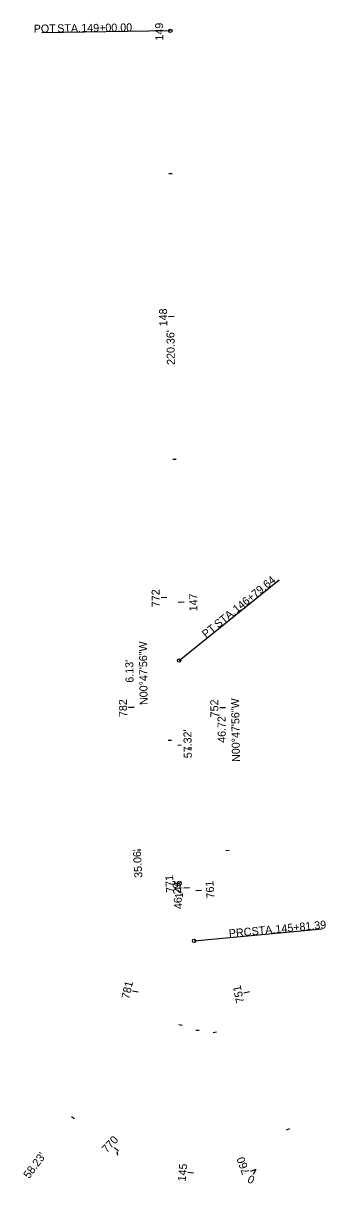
# Model space of a CAD drawing. Extents: x 151855 to 153774, y 326512 to 329812.
# Drawn here: x 152656.2 to 152762.1, y 329406.3 to 329812.5 of the extents above; entities that cross this region are included whole.
import ezdxf

# ---------------------------------------------------------------- set-up
doc = ezdxf.new("R2010")
doc.units = 0
for name, color, linetype in [('GE_P_Alignment_100_Bearings', 7, 'Continuous'), ('GE_P_Alignment_100_Cardinal_Points', 7, 'Continuous'), ('GE_P_Alignment_100_Distances', 7, 'Continuous'), ('GE_P_Alignment_100_Stations', 7, 'Continuous')]:
    doc.layers.add(name, color=color, linetype=linetype)

msp = doc.modelspace()

# ---------------------------------------------------------------- linework, layer by layer
at = {"layer": 'GE_P_Alignment_100_Cardinal_Points'}
for p, q in [((152707.72, 329809.79), (152662.72, 329809.16)), ((152710.79, 329589.45), (152745.78, 329617.75)), ((152716.03, 329491.36), (152760.83, 329495.53))]:
    msp.add_line(p, q, dxfattribs=at)
for centre in [(152707.72, 329809.79), (152710.79, 329589.45), (152716.03, 329491.36)]:
    msp.add_circle(centre, 0.6, dxfattribs=at)
at = {"layer": 'GE_P_Alignment_100_Stations'}
for p, q in [((152707.72, 329809.79), (152705.72, 329809.76)), ((152708.42, 329759.8), (152707.22, 329759.78)), ((152709.11, 329709.8), (152707.11, 329709.77)), ((152709.81, 329659.81), (152708.61, 329659.79)), ((152706.49, 329611.47), (152704.49, 329611.44)), ((152712.51, 329609.84), (152710.51, 329609.81)), ((152695.07, 329573.06), (152693.07, 329573.01)), ((152727.02, 329572.91), (152725.02, 329572.89)), ((152708.15, 329561.5), (152706.95, 329561.44)), ((152711.56, 329559.82), (152710.36, 329559.78)), ((152715.22, 329558.79), (152714.02, 329558.77)), ((152697.43, 329523.12), (152696.23, 329523.05)), ((152728.29, 329522.94), (152727.09, 329522.85)), ((152711.35, 329511.61), (152709.36, 329511.47)), ((152714.44, 329509.91), (152712.45, 329509.75)), ((152718.65, 329508.97), (152716.66, 329508.82)), ((152696.43, 329473.35), (152694.48, 329473.79)), ((152735.38, 329473.49), (152733.42, 329473.06)), ((152711.83, 329461.78), (152710.65, 329462.01)), ((152717.79, 329460.03), (152716.59, 329460.01)), ((152723.86, 329459.38), (152722.69, 329459.13)), ((152674.14, 329429.1), (152673.18, 329429.82)), ((152749.44, 329425.55), (152748.31, 329425.13)), ((152689.6, 329417.71), (152688.13, 329419.07)), ((152688.98, 329417.58), (152689.23, 329416.41)), ((152715.87, 329410.1), (152713.88, 329410.29)), ((152737.66, 329411.36), (152735.78, 329410.68)), ((152737.66, 329411.36), (152736.77, 329409.57))]:
    msp.add_line(p, q, dxfattribs=at)

# ---------------------------------------------------------------- texts
at = {"layer": 'GE_P_Alignment_100_Bearings'}
for p in [(152699.81, 329573.91), (152732.09, 329553.99)]:
    msp.add_text('N00°47\'56"W', height=2.8, rotation=90.799, dxfattribs=at).set_placement(p)
at = {"layer": 'GE_P_Alignment_100_Cardinal_Points'}
for s, rotation, p in [('POT', 0.799, (152659.92, 329809.17)), (' STA. ', 0.799, (152667.12, 329809.27)), ('149+00.00', 0.799, (152676.57, 329809.4)), ('146+79.64', 38.9684, (152730.98, 329605.93)), (' STA. ', 38.9684, (152723.63, 329599.99)), ('PT', 38.9684, (152720.2, 329597.21)), ('145+81.39', 5.3127, (152744.65, 329494.07)), ('PRC', 5.3127, (152728.33, 329492.55)), (' STA. ', 5.3127, (152735.24, 329493.19))]:
    msp.add_text(s, height=2.8, rotation=rotation, dxfattribs=at).set_placement(p)
at = {"layer": 'GE_P_Alignment_100_Distances'}
for s, rotation, p in [("220.36'", 90.799, (152709.31, 329692.94)), ("6.13'", 90.799, (152694.86, 329581.72)), ("46.72'", 90.799, (152727.15, 329560.67)), ("57.32'", 90.799, (152715.23, 329555.28)), ("35.06'", 93.4682, (152697.97, 329513.49)), ("46.29'", 94.0212, (152711.95, 329502.57)), ("58.23'", 53.267, (152658.29, 329407.93))]:
    msp.add_text(s, height=2.8, rotation=rotation, dxfattribs=at).set_placement(p)
at = {"layer": 'GE_P_Alignment_100_Stations'}
for s, rotation, p in [('149', 90.799, (152705.26, 329806.44)), ('148', 90.799, (152706.66, 329706.43)), ('772', 90.9522, (152704.04, 329608.15)), ('147', 90.799, (152717.2, 329606.68)), ('782', 91.374, (152692.65, 329569.72)), ('752', 90.799, (152724.57, 329569.6)), ('771', 94.0212, (152709.08, 329508.29)), ('146', 94.4576, (152712.21, 329506.37)), ('761', 94.422, (152723.23, 329506.28)), ('781', 77.2012, (152693.3, 329470.83)), ('751', 102.2514, (152733.6, 329469.88)), ('770', 47.3186, (152685.5, 329416.94)), ('145', 84.4684, (152713.06, 329407.05)), ('760', 109.9074, (152735.59, 329410.19)), ('0', 153.6222, (152737.55, 329408.63))]:
    msp.add_text(s, height=2.8, rotation=rotation, dxfattribs=at).set_placement(p)

doc.saveas('drawing.dxf')
